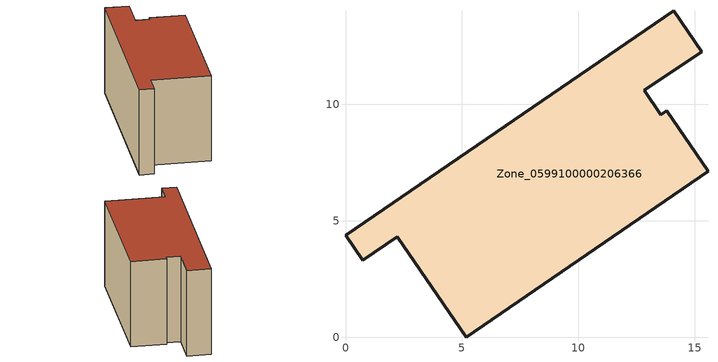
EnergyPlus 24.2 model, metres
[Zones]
Zone_0599100000206366
 floor ground (C_G): 2.22,4.32 0.74,3.31 0,4.38 14.1,14.02 15.31,12.26 12.83,10.6 13.55,9.55 13.8,9.72 15.58,7.14 5.19,0 z0.27
 wall outside (C_F): 14.1,14.02 0,4.38 0.74,3.31 2.22,4.32 5.19,0 15.58,7.14 13.8,9.72 13.55,9.55 12.83,10.6 15.31,12.26 14.1,14.02 z0.27:8.32
 roof outside (C_R): 12.83,10.6 15.31,12.26 14.1,14.02 0,4.38 0.74,3.31 2.22,4.32 5.19,0 15.58,7.14 13.8,9.72 13.55,9.55 z8.32
[BUILDING]
Pand.0599100000206366: North Axis=0; Terrain=City; Loads Convergence Tolerance Value=0.04; Temperature Convergence Tolerance Value=0.4; Solar Distribution=FullExterior; Maximum Number of Warmup Days=25; Minimum Number of Warmup Days=1
[Site:Location]
Rotterdam.The.Hague.AP_ZH_NLD Design_Conditions: Latitude=51.96; Longitude=4.45; Time Zone=1; Elevation=-4.5
[SITE:GROUNDTEMPERATURE:BUILDINGSURFACE]
18, 18, 18, 18, 18, 18, 18, 18, 18, 18, 18, 18
[MATERIAL] Thermal Absorptance=0.9; Solar Absorptance=0.7; Visible Absorptance=0.7
Name | Roughness | Thickness | Conductivity | Density | Specific Heat
G.TC.1992-2005 | MediumSmooth | 0.15 | 0.06 | 540 | 1210
F.TC.1992-2005 | Rough | 0.3 | 0.12 | 1920 | 840
R.TC.1992-2005 | MediumRough | 0.2 | 0.08 | 1500 | 1000
[CONSTRUCTION]
C_G: G.TC.1992-2005
C_F: F.TC.1992-2005
C_R: R.TC.1992-2005
[ZONE]
Zone_0599100000206366: Type=1; Multiplier=1; Ceiling Height=Autocalculate; Volume=Autocalculate; Floor Area=autocalculate; Part of Total Floor Area=Yes
[ZONEINFILTRATION:DESIGNFLOWRATE]
Infil_Zone_0599100000206366: Zone or ZoneList or Space or SpaceList=Zone_0599100000206366; Schedule=AlwaysOn; Design Flow Rate Calculation Method=Flow/Area; Flow Rate per Floor Area=0.0015; Constant Term Coefficient=1; Temperature Term Coefficient=0; Velocity Term Coefficient=0; Velocity Squared Term Coefficient=0
[HVACTEMPLATE:ZONE:IDEALLOADSAIRSYSTEM]
Zone_0599100000206366: Maximum Heating Supply Air Temperature=50; Minimum Cooling Supply Air Temperature=13; Maximum Heating Supply Air Humidity Ratio=0.0156; Minimum Cooling Supply Air Humidity Ratio=0.0077; Heating Limit=NoLimit; Cooling Limit=NoLimit; Dehumidification Control Type=ConstantSensibleHeatRatio; Cooling Sensible Heat Ratio=0.7; Dehumidification Setpoint=60; Humidification Control Type=None; Humidification Setpoint=30; Outdoor Air Method=None; Outdoor Air Flow Rate per Person=0.00944; Outdoor Air Flow Rate per Zone Floor Area=0; Outdoor Air Flow Rate per Zone=0; Demand Controlled Ventilation Type=None; Outdoor Air Economizer Type=NoEconomizer; Heat Recovery Type=None; Sensible Heat Recovery Effectiveness=0.7; Latent Heat Recovery Effectiveness=0.65
[ZONECONTROL:THERMOSTAT]
ThermostatControl_Zone_0599100000206366: Zone or ZoneList=Zone_0599100000206366; Control Type Schedule=DualSetpointControlType; Control 1=Thermostat_Zone_0599100000206366; Temperature Difference Between Cutout And Setpoint=0
[THERMOSTATSETPOINT:DUALSETPOINT]
Thermostat_Zone_0599100000206366: Heating Setpoint Temperature Schedule=HeatingSetpoint_Zone_0599100000206366; Cooling Setpoint Temperature Schedule=CoolingSetpoint_Zone_0599100000206366
[SCHEDULE:COMPACT]
HeatingSetpoint_Zone_0599100000206366: Through: 12/31, For: AllDays, Until: 24:00, 21
CoolingSetpoint_Zone_0599100000206366: Through: 12/31, For: AllDays, Until: 24:00, 24
DualSetpointControlType: Through: 12/31, For: AllDays, Until: 24:00, 4
AlwaysOn: Through: 12/31, For: AllDays, Until: 24:00, 1
